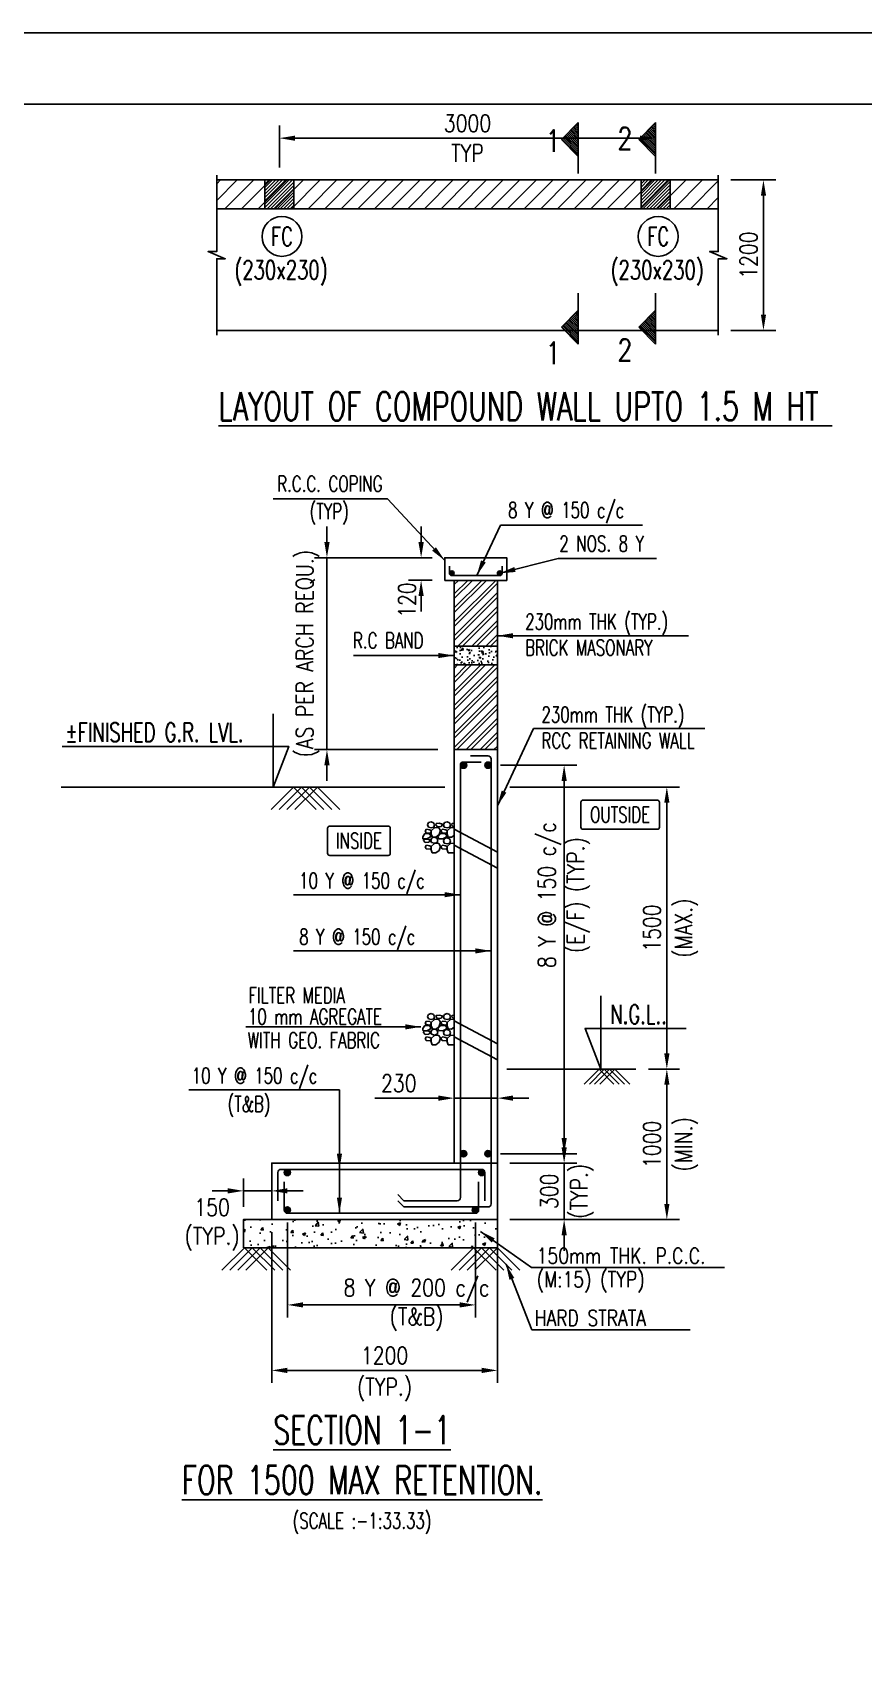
# Model space of a CAD drawing. Extents: x 345615 to 1272425, y -526289 to -156124.
# Drawn here: x 756585 to 769828, y -292469 to -266277 of the extents above; entities that cross this region are included whole.
import ezdxf
from ezdxf.enums import TextEntityAlignment as Align
from ezdxf.lldxf.tags import DXFTag

# ---------------------------------------------------------------- set-up
doc = ezdxf.new("R2010")
doc.units = 0
doc.header["$LTSCALE"] = 500
doc.header["$MEASUREMENT"] = 0
doc.header["$PDMODE"] = 35
doc.header["$PDSIZE"] = -15
doc.layers.get('DEFPOINTS').update_dxf_attribs({"color": 4})
for name, color, linetype in [('NO. BEAM', 3, 'Continuous'), ('S-BRECK LINE', 8, 'Continuous'), ('S-COLUMN', 1, 'Continuous'), ('S-COLUMN CIRCLE', 9, 'Continuous'), ('S-COLUMN HATCH', 8, 'Continuous'), ('S-COLUMN NO', 2, 'Continuous'), ('S-CONCRET LINE', 4, 'Continuous'), ('S-DIM-1', 5, 'Continuous'), ('S-HATCH', 253, 'Continuous'), ('S-LEVEL SECTION', 3, 'Continuous'), ('S-PCC', 9, 'Continuous'), ('S-REINFORCEMENT', 6, 'Continuous'), ('S-RETAINING WALL', 6, 'Continuous'), ('S-RETAINING WALL HATCH', 8, 'Continuous'), ('S-SECTION MARK', 1, 'Continuous'), ('S-TEXT', 2, 'Continuous'), ('S-TEXT-1', 4, 'Continuous'), ('S-TITIL', 6, 'Continuous'), ('s_TITILE', 9, 'Continuous'), ('TITLE', 4, 'Continuous')]:
    doc.layers.add(name, color=color, linetype=linetype)
doc.layers.add('RIDE-PROFILE', color=8, linetype='Continuous', lineweight=25)
doc.styles.add('ROMANS', font='simplex.shx', dxfattribs={"width": 0.8, "height": 275, "bigfont": 'bigfont.shx'})
tags = doc.linetypes.add('HIDDEN', pattern=[0.375, 0.25, -0.125]).pattern_tags.tags
tags[6:7] = [DXFTag(74, 4), DXFTag(75, 0), DXFTag(340, '0'), DXFTag(46, 1.0), DXFTag(50, 0.0), DXFTag(44, 0.0), DXFTag(45, 0.0)]
tags[4:5] = [DXFTag(74, 4), DXFTag(75, 0), DXFTag(340, '0'), DXFTag(46, 1.0), DXFTag(50, 0.0), DXFTag(44, 0.0), DXFTag(45, 0.0)]
doc.dimstyles.new('dim100', dxfattribs={"dimtxt": 250, "dimasz": 250, "dimexe": 200, "dimexo": 200, "dimgap": 100, "dimtad": 1, "dimdec": 0, "dimzin": 0, "dimdsep": 46, "dimtxsty": 'ROMANS', "dimcen": 0, "dimclrd": 5, "dimclre": 5, "dimclrt": 4, "dimadec": 0, "dimazin": 0, "dimtfac": 1, "dimtdec": 0, "dimtix": 1, "dimtofl": 0, "dimtmove": 2, "dimatfit": 3, "dimfxl": 0, "dimtolj": 1, "dimtzin": 0, "dimlwd": -1, "dimlwe": -1, "dimarcsym": 0})
doc.dimstyles.new('dim33.33', dxfattribs={"dimtxt": 250, "dimasz": 250, "dimexe": 200, "dimexo": 200, "dimgap": 100, "dimtad": 1, "dimdec": 0, "dimlfac": 0.333331, "dimzin": 0, "dimdsep": 46, "dimtxsty": 'ROMANS', "dimcen": 0, "dimclrd": 5, "dimclre": 5, "dimclrt": 4, "dimadec": 0, "dimazin": 0, "dimtfac": 1, "dimtdec": 0, "dimtix": 1, "dimtofl": 0, "dimtmove": 2, "dimatfit": 3, "dimfxl": 0, "dimtolj": 1, "dimtzin": 0, "dimlwd": -1, "dimlwe": -1, "dimarcsym": 0})
doc.dimstyles.new('dim50', dxfattribs={"dimtxt": 250, "dimasz": 250, "dimexe": 200, "dimexo": 200, "dimgap": 100, "dimtad": 1, "dimdec": 0, "dimlfac": 0.5, "dimzin": 0, "dimdsep": 46, "dimtxsty": 'ROMANS', "dimcen": 0, "dimclrd": 5, "dimclre": 5, "dimclrt": 4, "dimadec": 0, "dimazin": 0, "dimtfac": 1, "dimtdec": 0, "dimtix": 1, "dimtofl": 0, "dimtmove": 2, "dimatfit": 3, "dimfxl": 0, "dimtolj": 1, "dimtzin": 0, "dimlwd": -1, "dimlwe": -1, "dimarcsym": 0})

# ---------------------------------------------------------------- blocks, each defined once
blk = doc.blocks.new('*D439')
at = {"layer": 'DEFPOINTS', "color": 0}
for p in [(763845, -277964, 0), (765059, -277964), (763845, -284164, 0)]:
    blk.add_point(p, dxfattribs=at)
at = {"layer": 'S-DIM-1', "color": 5}
for p, q in [((764045, -277964), (765259, -277964)), ((764045, -284164), (765259, -284164))]:
    blk.add_line(p, q, dxfattribs=at)
at = {"layer": 'S-DIM-1', "color": 5, "lineweight": -3}
blk.add_line((765059, -283914), (765059, -278214), dxfattribs=at)
at = {"layer": 'S-DIM-1', "color": 5}
for points in [[(765018, -278214), (765101, -278214), (765059, -277964)], [(765018, -283914), (765101, -283914), (765059, -284164)]]:
    blk.add_solid(points, dxfattribs=at)
at = {"layer": 'S-DIM-1', "color": 4, "insert": (765059, -280037), "char_height": 275, "attachment_point": 5, "rotation": 90, "style": 'ROMANS'}
blk.add_mtext('\\A1;8 Y @ 150 c/c\\P(E/F) (TYP.)', dxfattribs=at)
blk = doc.blocks.new('*D440')
at = {"layer": 'DEFPOINTS', "color": 0}
for p in [(763995, -284314), (763995, -285214), (765059, -285214)]:
    blk.add_point(p, dxfattribs=at)
at = {"layer": 'S-DIM-1', "color": 5, "lineweight": -3}
for p, q in [((765059, -284064), (765059, -283814)), ((765059, -284314), (765059, -285214)), ((765059, -285464), (765059, -285714))]:
    blk.add_line(p, q, dxfattribs=at)
at = {"layer": 'S-DIM-1', "color": 5}
for p, q in [((764195, -284314), (765259, -284314)), ((764195, -285214), (765259, -285214))]:
    blk.add_line(p, q, dxfattribs=at)
for points in [[(765018, -284064), (765101, -284064), (765059, -284314)], [(765018, -285464), (765101, -285464), (765059, -285214)]]:
    blk.add_solid(points, dxfattribs=at)
at = {"layer": 'S-DIM-1', "color": 4, "char_height": 275, "rotation": 90, "style": 'ROMANS'}
for s, insert, attachment_point in [('\\A1;(TYP.)', (765159, -284764), 2), ('\\A1;300', (764959, -284764), 8)]:
    blk.add_mtext(s, dxfattribs=dict(at, insert=insert, attachment_point=attachment_point))
blk = doc.blocks.new('*D441')
at = {"layer": 'DEFPOINTS', "color": 0}
for p in [(760645, -285064, -19), (763645, -285064, -19), (763645, -286577)]:
    blk.add_point(p, dxfattribs=at)
at = {"layer": 'S-DIM-1', "color": 5}
for p, q in [((760645, -285264), (760645, -286777)), ((763645, -285264), (763645, -286777)), ((760895, -286577), (763395, -286577))]:
    blk.add_line(p, q, dxfattribs=at)
for points in [[(760895, -286535), (760895, -286618), (760645, -286577)], [(763395, -286535), (763395, -286618), (763645, -286577)]]:
    blk.add_solid(points, dxfattribs=at)
at = {"layer": 'S-DIM-1', "color": 4, "insert": (762706, -286577), "char_height": 275, "attachment_point": 5, "style": 'ROMANS'}
blk.add_mtext('\\A1;8 Y @ 200 c/c\\P(T&B)', dxfattribs=at)
blk = doc.blocks.new('*D442')
at = {"layer": 'DEFPOINTS', "color": 0}
for p in [(760395, -285214, -19), (763995, -285214, -19), (763995, -287622)]:
    blk.add_point(p, dxfattribs=at)
at = {"layer": 'S-DIM-1', "color": 5}
for p, q in [((760395, -285414), (760395, -287822)), ((763995, -285414), (763995, -287822)), ((760645, -287622), (763745, -287622))]:
    blk.add_line(p, q, dxfattribs=at)
for points in [[(760645, -287580), (760645, -287664), (760395, -287622)], [(763745, -287580), (763745, -287664), (763995, -287622)]]:
    blk.add_solid(points, dxfattribs=at)
at = {"layer": 'S-DIM-1', "color": 4, "char_height": 275, "attachment_point": 5, "style": 'ROMANS'}
for s, insert in [('\\A1;1200', (762195, -287384)), ('\\A1;(TYP.)', (762195, -287931))]:
    blk.add_mtext(s, dxfattribs=dict(at, insert=insert))
blk = doc.blocks.new('*D443')
at = {"layer": 'DEFPOINTS', "color": 0}
for p in [(766204, -282814), (763995, -285214), (766697, -285214)]:
    blk.add_point(p, dxfattribs=at)
at = {"layer": 'S-DIM-1', "color": 5}
for p, q in [((766404, -282814), (766897, -282814)), ((764195, -285214), (766897, -285214))]:
    blk.add_line(p, q, dxfattribs=at)
at = {"layer": 'S-DIM-1', "color": 5, "lineweight": -3}
blk.add_line((766697, -283064), (766697, -284964), dxfattribs=at)
at = {"layer": 'S-DIM-1', "color": 5}
for points in [[(766656, -283064), (766739, -283064), (766697, -282814)], [(766656, -284964), (766739, -284964), (766697, -285214)]]:
    blk.add_solid(points, dxfattribs=at)
at = {"layer": 'S-DIM-1', "color": 4, "char_height": 275, "attachment_point": 5, "rotation": 90, "style": 'ROMANS'}
for s, insert in [('\\A1;(MIN.)', (767007, -284014)), ('\\A1;1000', (766460, -284014))]:
    blk.add_mtext(s, dxfattribs=dict(at, insert=insert))
blk = doc.blocks.new('*D444')
at = {"layer": 'DEFPOINTS', "color": 0}
for p in [(763995, -278314), (766697, -278314), (766204, -282814)]:
    blk.add_point(p, dxfattribs=at)
at = {"layer": 'S-DIM-1', "color": 5}
for p, q in [((764195, -278314), (766897, -278314)), ((766404, -282814), (766897, -282814))]:
    blk.add_line(p, q, dxfattribs=at)
at = {"layer": 'S-DIM-1', "color": 5, "lineweight": -3}
blk.add_line((766697, -282564), (766697, -278564), dxfattribs=at)
at = {"layer": 'S-DIM-1', "color": 5}
for points in [[(766656, -278564), (766739, -278564), (766697, -278314)], [(766656, -282564), (766739, -282564), (766697, -282814)]]:
    blk.add_solid(points, dxfattribs=at)
at = {"layer": 'S-DIM-1', "color": 4, "char_height": 275, "attachment_point": 5, "rotation": 90, "style": 'ROMANS'}
for s, insert in [('\\A1;1500', (766460, -280564)), ('\\A1;(MAX.)', (767007, -280564))]:
    blk.add_mtext(s, dxfattribs=dict(at, insert=insert))
blk = doc.blocks.new('*D445')
at = {"layer": 'DEFPOINTS', "color": 0}
for p in [(759945, -284757), (759945, -285214), (760395, -285214)]:
    blk.add_point(p, dxfattribs=at)
at = {"layer": 'S-DIM-1', "color": 5}
for p, q in [((759945, -285014), (759945, -284557)), ((760395, -285014), (760395, -284557))]:
    blk.add_line(p, q, dxfattribs=at)
at = {"layer": 'S-DIM-1', "color": 5, "lineweight": -3}
for p, q in [((759695, -284757), (759445, -284757)), ((760395, -284757), (759945, -284757)), ((760645, -284757), (760895, -284757))]:
    blk.add_line(p, q, dxfattribs=at)
at = {"layer": 'S-DIM-1', "color": 5}
for points in [[(759695, -284715), (759695, -284798), (759945, -284757)], [(760645, -284715), (760645, -284798), (760395, -284757)]]:
    blk.add_solid(points, dxfattribs=at)
at = {"layer": 'S-DIM-1', "color": 4, "insert": (759445, -285294), "char_height": 275, "attachment_point": 5, "style": 'ROMANS'}
blk.add_mtext('\\A1;150\\P(TYP.)', dxfattribs=at)
blk = doc.blocks.new('*D446')
at = {"layer": 'DEFPOINTS', "color": 0}
for p in [(763155, -274654), (761276, -277714), (763245, -277714)]:
    blk.add_point(p, dxfattribs=at)
at = {"layer": 'S-DIM-1', "color": 5, "lineweight": -3}
for p, q in [((761276, -274404), (761276, -274154)), ((761276, -274654), (761276, -277714)), ((761276, -277964), (761276, -278214))]:
    blk.add_line(p, q, dxfattribs=at)
at = {"layer": 'S-DIM-1', "color": 5}
for p, q in [((762955, -274654), (761076, -274654)), ((763045, -277714), (761076, -277714))]:
    blk.add_line(p, q, dxfattribs=at)
for points in [[(761235, -274404), (761318, -274404), (761276, -274654)], [(761235, -277964), (761318, -277964), (761276, -277714)]]:
    blk.add_solid(points, dxfattribs=at)
at = {"layer": 'S-DIM-1', "color": 4, "insert": (760967, -276184), "char_height": 275, "attachment_point": 5, "rotation": 90, "style": 'ROMANS'}
blk.add_mtext('\\A1;(AS PER ARCH REQU.)', dxfattribs=at)
blk = doc.blocks.new('*D447')
at = {"layer": 'DEFPOINTS', "color": 0}
for p in [(763155, -274654), (762778, -275014), (763155, -275014)]:
    blk.add_point(p, dxfattribs=at)
at = {"layer": 'S-DIM-1', "color": 5}
for p, q in [((762778, -274404), (762778, -274154)), ((762955, -274654), (762578, -274654)), ((762955, -275014), (762578, -275014)), ((762778, -275264), (762778, -275514))]:
    blk.add_line(p, q, dxfattribs=at)
for points in [[(762736, -274404), (762820, -274404), (762778, -274654)], [(762736, -275264), (762820, -275264), (762778, -275014)]]:
    blk.add_solid(points, dxfattribs=at)
at = {"layer": 'S-DIM-1', "color": 4, "insert": (762553, -275329), "char_height": 275, "attachment_point": 5, "rotation": 90, "style": 'ROMANS'}
blk.add_mtext('\\A1;120', dxfattribs=at)
blk = doc.blocks.new('*D448')
at = {"layer": 'DEFPOINTS', "color": 0}
for p in [(763305, -282872, -19), (763995, -282872, -19), (763305, -283277)]:
    blk.add_point(p, dxfattribs=at)
at = {"layer": 'S-DIM-1', "color": 5}
for p, q in [((763305, -283072), (763305, -283477)), ((763995, -283072), (763995, -283477))]:
    blk.add_line(p, q, dxfattribs=at)
at = {"layer": 'S-DIM-1', "color": 5, "lineweight": -3}
for p, q in [((763055, -283277), (762039, -283277)), ((763995, -283277), (763305, -283277)), ((764245, -283277), (764495, -283277))]:
    blk.add_line(p, q, dxfattribs=at)
at = {"layer": 'S-DIM-1', "color": 5}
for points in [[(763055, -283235), (763055, -283319), (763305, -283277)], [(764245, -283235), (764245, -283319), (763995, -283277)]]:
    blk.add_solid(points, dxfattribs=at)
at = {"layer": 'S-DIM-1', "color": 4, "insert": (762422, -283040), "char_height": 275, "attachment_point": 5, "style": 'ROMANS'}
blk.add_mtext('\\A1;230', dxfattribs=at)
blk = doc.blocks.new('A$C1DFA76C7')
at = {"color": 253, "linetype": 'Continuous'}
for p, q in [((-207, 258), (-179, 309)), ((-179, 309), (-113, 309)), ((-149, 378), (-174, 352)), ((-174, 352), (-154, 322)), ((-154, 322), (-90, 314)), ((-98, 370), (-149, 378)), ((-136, 449), (-121, 413)), ((-134, 449), (-118, 485)), ((-121, 413), (-78, 401)), ((-118, 485), (-78, 497)), ((-113, 309), (-80, 286)), ((-78, 352), (-98, 370)), ((-90, 314), (-78, 337)), ((-80, 286), (-90, 251)), ((-78, 497), (-37, 482)), ((-78, 401), (-35, 413)), ((-75, 355), (-78, 302)), ((-78, 337), (-78, 352)), ((-78, 302), (-57, 253)), ((-17, 408), (-75, 355)), ((-37, 482), (-22, 449)), ((-35, 413), (-22, 449)), ((44, 403), (-17, 408)), ((-4, 449), (4, 469)), ((24, 418), (-4, 449)), ((-4, 251), (52, 294)), ((52, 474), (4, 469)), ((82, 424), (24, 418)), ((29, 258), (75, 309)), ((72, 358), (44, 403)), ((103, 462), (52, 474)), ((52, 294), (72, 358)), ((75, 309), (141, 309)), ((105, 378), (80, 352)), ((80, 352), (100, 322)), ((105, 449), (82, 424)), ((100, 322), (164, 314)), ((105, 449), (103, 462)), ((156, 370), (105, 378)), ((118, 449), (133, 413)), ((120, 449), (136, 485)), ((133, 413), (176, 401)), ((136, 485), (176, 497)), ((141, 309), (174, 286)), ((176, 352), (156, 370)), ((164, 314), (176, 337)), ((174, 286), (164, 251)), ((176, 497), (217, 482)), ((176, 401), (219, 413)), ((179, 355), (176, 302)), ((176, 337), (176, 352)), ((176, 302), (197, 253)), ((237, 408), (179, 355)), ((217, 482), (232, 449)), ((219, 413), (232, 449)), ((289, 404), (237, 408)), ((250, 449), (258, 469)), ((278, 418), (250, 449)), ((250, 251), (289, 281)), ((289, 473), (258, 469)), ((289, 420), (278, 418)), ((-207, 228), (-207, 258)), ((-144, 223), (-207, 228)), ((-201, 197), (-193, 217)), ((-173, 166), (-201, 197)), ((-145, 222), (-193, 217)), ((-149, 124), (-174, 98)), ((-174, 98), (-154, 68)), ((-114, 171), (-173, 166)), ((-154, 68), (-90, 60)), ((-98, 116), (-149, 124)), ((-94, 209), (-145, 222)), ((-90, 251), (-144, 223)), ((-92, 197), (-114, 171)), ((-78, 98), (-98, 116)), ((-92, 197), (-94, 209)), ((-90, 60), (-78, 83)), ((-84, 203), (-69, 168)), ((-82, 203), (-66, 239)), ((-75, 101), (-78, 48)), ((-78, 83), (-78, 98)), ((-78, 48), (-58, 0)), ((-17, 154), (-75, 101)), ((-69, 168), (-26, 155)), ((-66, 239), (-26, 251)), ((-57, 253), (-4, 251)), ((-26, 251), (15, 236)), ((-26, 155), (17, 168)), ((44, 149), (-17, 154)), ((0, 0), (52, 40)), ((15, 236), (30, 203)), ((17, 168), (30, 203)), ((47, 228), (29, 258)), ((72, 104), (44, 149)), ((110, 223), (47, 228)), ((52, 40), (72, 104)), ((105, 124), (80, 98)), ((80, 98), (100, 68)), ((100, 68), (164, 60)), ((156, 116), (105, 124)), ((164, 251), (110, 223)), ((118, 195), (133, 159)), ((120, 195), (136, 231)), ((133, 159), (176, 147)), ((136, 231), (176, 243)), ((176, 98), (156, 116)), ((164, 60), (176, 83)), ((176, 243), (217, 228)), ((176, 147), (219, 159)), ((179, 101), (176, 48)), ((176, 83), (176, 98)), ((176, 48), (196, 0)), ((237, 154), (179, 101)), ((197, 253), (250, 251)), ((217, 228), (232, 195)), ((219, 159), (232, 195)), ((289, 150), (237, 154))]:
    blk.add_line(p, q, dxfattribs=at)
at = {"color": 253}
for p, q in [((196, 0), (289, 0, -10)), ((-58, 0), (0, 0))]:
    blk.add_line(p, q, dxfattribs=at)
blk = doc.blocks.new('A$C3C2A062F')
at = {"layer": 'S-COLUMN HATCH'}
h = blk.add_hatch(dxfattribs=at)
h.set_pattern_fill('ANSI31', color=256, scale=150, style=0)
h.set_pattern_definition([(45, (-56668.66, -124038.072), (-13.2582521, 13.2582521), [])])
h.paths.add_polyline_path([(115, -115), (-115, -115), (-115, 115), (115, 115)])
at = {"layer": 'S-COLUMN'}
for p, q in [((-115, -115), (-115, 115)), ((-115, 115), (115, 115)), ((115, 115), (115, -115)), ((115, -115), (-115, -115))]:
    blk.add_line(p, q, dxfattribs=at)
blk = doc.blocks.new('*U392')
at = {"layer": 'S-SECTION MARK', "ltscale": 5}
h = blk.add_hatch(dxfattribs=at)
h.set_pattern_fill('ANSI31', color=256, scale=172.406964, angle=-90, style=0)
h.set_pattern_definition([(45, (-328597.685, -32610.178), (15.2387667, -15.2387667), [])])
h.paths.add_polyline_path([(267, 2343), (0, 2615), (0, 2072)])
h = blk.add_hatch(dxfattribs=at)
h.set_pattern_fill('ANSI31', color=256, scale=172.406964, angle=-90, style=0)
h.set_pattern_definition([(45, (-1838.978, -75247.483), (15.2387667, -15.2387667), [])])
h.paths.add_polyline_path([(267, -650), (0, -922), (0, -378)])
at = {"layer": 'S-SECTION MARK'}
for p, q in [((0, 1802), (0, 2615)), ((0, 2615), (267, 2343)), ((0, 2072), (267, 2343)), ((0, -109), (0, -922)), ((0, -378), (267, -650)), ((0, -922), (267, -650))]:
    blk.add_line(p, q, dxfattribs=at)
blk = doc.blocks.new('*D593')
at = {"layer": 'DEFPOINTS', "color": 0, "ltscale": 0.3}
for p in [(766518, -267958), (760518, -268625), (766518, -268625)]:
    blk.add_point(p, dxfattribs=at)
at = {"layer": 'S-DIM-1', "color": 5, "ltscale": 0.3}
for p, q in [((760518, -268425), (760518, -267758)), ((766518, -268425), (766518, -267758)), ((760768, -267958), (766268, -267958))]:
    blk.add_line(p, q, dxfattribs=at)
for points in [[(760768, -267917), (760768, -268000), (760518, -267958)], [(766268, -267917), (766268, -268000), (766518, -267958)]]:
    blk.add_solid(points, dxfattribs=at)
at = {"layer": 'S-DIM-1', "color": 4, "lineweight": 0, "ltscale": 0.3, "char_height": 275, "attachment_point": 5, "style": 'ROMANS'}
for s, insert in [('\\A1;3000', (763518, -267721)), ('\\A1;TYP', (763518, -268196))]:
    blk.add_mtext(s, dxfattribs=dict(at, insert=insert))
blk = doc.blocks.new('*U394')
at = {"layer": 'S-BRECK LINE'}
blk.add_lwpolyline([(-2550, 0), (-113, 0), (-113, -275), (113, 275), (113, 0), (2550, 0)], dxfattribs=at)
blk = doc.blocks.new('*D594')
at = {"layer": 'DEFPOINTS', "color": 0, "ltscale": 0.3}
for p in [(767518, -268625), (768238, -268625), (767518, -271025)]:
    blk.add_point(p, dxfattribs=at)
at = {"layer": 'S-DIM-1', "color": 5, "ltscale": 0.3}
for p, q in [((767718, -268625), (768438, -268625)), ((768238, -270775), (768238, -268875)), ((767718, -271025), (768438, -271025))]:
    blk.add_line(p, q, dxfattribs=at)
for points in [[(768197, -268875), (768280, -268875), (768238, -268625)], [(768197, -270775), (768280, -270775), (768238, -271025)]]:
    blk.add_solid(points, dxfattribs=at)
at = {"layer": 'S-DIM-1', "color": 4, "lineweight": 0, "ltscale": 0.3, "insert": (768001, -269825), "char_height": 275, "attachment_point": 5, "rotation": 90, "style": 'ROMANS'}
blk.add_mtext('\\A1;1200', dxfattribs=at)
blk = doc.blocks.new('zw$155A')
at = {"layer": 's_TITILE', "color": 7}
blk.add_lwpolyline([(0, 0), (88000, 0), (88000, 58000), (0, 58000)], close=True, dxfattribs=at)
at = {"layer": 's_TITILE', "color": 1}
blk.add_lwpolyline([(1300, 800), (78500, 800), (78500, 57200), (1300, 57200)], close=True, dxfattribs=at)

msp = doc.modelspace()

# ---------------------------------------------------------------- hatches: boundary and pattern name
at = {"layer": 'S-HATCH'}
h = msp.add_hatch(dxfattribs=at)
h.set_pattern_fill('ANSI32', color=256, scale=420, style=0)
h.set_pattern_definition([(45, (-7927892.6, 123089.56), (-111.369318, 111.369318), []), (45, (-7927818.35, 123089.56), (-111.369318, 111.369318), [])])
h.paths.add_polyline_path([(763304.688, -276064.053), (763994.688, -276064.053), (763994.688, -275014.053), (763304.688, -275014.053)])
h.paths.add_polyline_path([(763994.688, -276364.053), (763304.688, -276364.053), (763304.688, -277714.053), (763994.688, -277714.053)])
at = {"layer": 'S-PCC', "linetype": 'ByBlock'}
h = msp.add_hatch(dxfattribs=at)
h.set_pattern_fill('AR-CONC,_O', color=256, scale=30)
h.set_pattern_definition([(50, (-17560096.77, 1133775.88), (215.1780548, -18.8256405), [22.5, -247.5]), (355, (-17560096.77, 1133775.88), (-41.6254, 225.65764), [18, -198]), (100.4514445, (-17560078.84, 1133774.3), (173.552654, 206.8319973), [19.1220576, -210.3426336]), (46.1842, (-17560096.77, 1133835.88), (320.1723992, -49.6557842), [33.75, -371.25]), (96.6356355, (-17560070.1, 1133831.74), (280.3985837, 292.23558), [28.6831026, -315.514128]), (351.184164, (-17560096.77, 1133835.88), (280.3985835, 292.23558), [27, -297.0000003]), (21, (-17560066.77, 1133820.88), (179.0721156, -120.7856672), [22.5, -247.5]), (326, (-17560066.77, 1133820.88), (72.9945996, 217.5450135), [18, -198]), (71.4514447, (-17560051.85, 1133810.81), (252.066713, 96.7593458), [19.122057, -210.3426336]), (37.5, (-17560096.77, 1133775.88), (3.6479566, 99.86815615), [0, -195.6, 0, -201, 0, -198.75]), (7.5, (-17560096.77, 1133775.88), (78.92086123, 118.32351356), [0, -114.6, 0, -191.1, 0, -75.75]), (327.5, (-17560163.67, 1133775.88), (160.14673085, -6.76646152), [0, -75, 0, -234, 0, -310.5]), (317.5, (-17560193.67, 1133775.88), (174.9558508, 30.0314947), [0, -97.5, 0, -155.4, 0, -220.5])])
h.paths.add_polyline_path([(763994.688, -276064.053), (763304.688, -276064.053), (763304.688, -276364.053), (763994.688, -276364.053)])
h = msp.add_hatch(dxfattribs=at)
h.set_pattern_fill('AR-CONC,_O', color=256, scale=66.666667)
h.set_pattern_definition([(50, (-16338212.74, 126113.17), (478.173455, -41.834757), [50, -550]), (355, (-16338212.74, 126113.17), (-92.500889, 501.461422), [40, -440]), (100.4514445, (-16338172.9, 126109.7), (385.672564, 459.626661), [42.493461, -467.428075]), (46.1842, (-16338212.74, 126246.5), (711.49422, -110.346187), [75, -825]), (96.6356355, (-16338153.45, 126237.3), (623.107964, 649.4124), [63.740228, -701.142507]), (351.184164, (-16338212.74, 126246.5), (623.107963, 649.4124), [60, -660]), (21, (-16338146.07, 126213.17), (397.938035, -268.412594), [50, -550]), (326, (-16338146.07, 126213.17), (162.210221, 483.433363), [40, -440]), (71.4514447, (-16338112.9, 126190.8), (560.148251, 215.020769), [42.49346, -467.428075]), (37.5, (-16338212.74, 126113.17), (8.1065702, 221.9292359), [0, -434.6666667, 0, -446.6666667, 0, -441.6666667]), (7.5, (-16338212.74, 126113.17), (175.3796916, 262.9411413), [0, -254.6666667, 0, -424.6666667, 0, -168.3333333]), (327.5, (-16338361.4, 126113.17), (355.8816241, -15.0365812), [0, -166.6666667, 0, -520, 0, -690]), (317.5, (-16338428.07, 126113.17), (388.7907796, 66.736655), [0, -216.6666667, 0, -345.3333333, 0, -490])])
h.paths.add_polyline_path([(759944.688, -285664.053), (759944.688, -285214.053), (763994.688, -285214.053), (763994.688, -285664.053)])
at = {"layer": 'S-RETAINING WALL HATCH'}
h = msp.add_hatch(dxfattribs=at)
h.set_pattern_fill('ANSI31', color=256, scale=1500, style=0)
h.set_pattern_definition([(45, (651330.83, -519001.49), (-132.58252, 132.58252), [])])
h.paths.add_polyline_path([(767517.595, -268625.234), (767517.595, -269085.234), (759517.595, -269085.234), (759517.595, -268625.234)])

# ---------------------------------------------------------------- linework, layer by layer
at = {"color": 4, "ltscale": 0.25}
msp.add_line((767517.595, -271025.234, 11.068), (759517.595, -271025.234, 11.068), dxfattribs=at)
at = {"layer": 'NO. BEAM', "color": 7, "elevation": 1.228}
for points in [[(766544.136, -278520.54), (765360.802, -278520.54, 0.414213562), (765327.469, -278553.874), (765327.469, -278953.874, 0.414213562), (765360.802, -278987.207), (766544.136, -278987.207, 0.414213562), (766577.469, -278953.874), (766577.469, -278553.874, 0.414213562)], [(762252.935, -278936.695), (761319.602, -278936.695, 0.414213562), (761286.268, -278970.028), (761286.268, -279370.028, 0.414213562), (761319.602, -279403.361), (762252.935, -279403.361, 0.414213562), (762286.268, -279370.028), (762286.268, -278970.028, 0.414213562)]]:
    msp.add_lwpolyline(points, format="xyb", close=True, dxfattribs=at)
at = {"layer": 'RIDE-PROFILE', "color": 2, "linetype": 'HIDDEN', "ltscale": 1000}
for p, q in [((763304.688, -278982.837, 10.268), (763994.688, -279350.18, 10.268)), ((763304.688, -279237.736, 10.268), (763994.688, -279605.08, 10.268)), ((763304.688, -282043.406, 10.268), (763994.688, -282410.75, 10.268)), ((763304.688, -282298.306, 10.268), (763994.688, -282665.649, 10.268))]:
    msp.add_line(p, q, dxfattribs=at)
at = {"layer": 'S-COLUMN', "color": 4}
msp.add_line((763304.688, -277675.049, 11.068), (763304.688, -275014.053, 11.068), dxfattribs=at)
at = {"layer": 'S-COLUMN', "color": 4, "elevation": 11.068}
for points in [[(763304.688, -277714.053), (763304.688, -275014.053)], [(763994.688, -275014.053), (763994.688, -277714.053)]]:
    msp.add_lwpolyline(points, dxfattribs=at)
at = {"layer": 'S-COLUMN CIRCLE'}
for centre in [(760558.888, -269526.095, 11.068), (766558.888, -269526.095, 11.068)]:
    msp.add_circle(centre, 317.825, dxfattribs=at)
at = {"layer": 'S-CONCRET LINE', "linetype": 'HIDDEN', "ltscale": 0.25}
msp.add_line((763994.688, -284314.053, 11.068), (763304.688, -284314.053, 11.068), dxfattribs=at)
at = {"layer": 'S-CONCRET LINE', "elevation": 11.068}
msp.add_lwpolyline([(763154.688, -275014.053), (763154.688, -274654.053), (764144.688, -274654.053), (764144.688, -275014.053)], close=True, dxfattribs=at)
for points in [[(763304.688, -284314.053), (760394.688, -284314.053), (760394.688, -285214.053), (763994.688, -285214.053)], [(763994.688, -285214.053), (763994.688, -284314.053)]]:
    msp.add_lwpolyline(points, dxfattribs=at)
at = {"layer": 'S-LEVEL SECTION'}
for p, q in [((757035.516, -278314.053, 11.068), (763154.688, -278314.053, 11.068)), ((764144.688, -282814.053, 11.068), (766204.39, -282814.053, 11.068))]:
    msp.add_line(p, q, dxfattribs=at)
at = {"layer": 'S-LEVEL SECTION', "elevation": 11.068}
for points in [[(760416.036, -277143.653), (760416.036, -278314.053), (760666.036, -277664.053), (757055.406, -277664.053)], [(765643.022, -281643.653), (765643.022, -282814.053), (765393.022, -282164.053), (767007.126, -282164.053)]]:
    msp.add_lwpolyline(points, dxfattribs=at)
at = {"layer": 'S-PCC', "elevation": 11.068}
for points in [[(763994.688, -276064.053), (763304.688, -276064.053), (763304.688, -276364.053), (763994.688, -276364.053)], [(759944.688, -285664.053), (759944.688, -285214.053), (763994.688, -285214.053), (763994.688, -285664.053)]]:
    msp.add_lwpolyline(points, close=True, dxfattribs=at)
for points in [[(760385.763, -278672.026), (760743.736, -278314.053), (761101.709, -278672.026)], [(760512.326, -278672.026), (760870.298, -278314.053), (761228.271, -278672.026)], [(760638.888, -278672.026), (760996.861, -278314.053), (761354.834, -278672.026)], [(760765.451, -278672.026), (761123.423, -278314.053), (761481.396, -278672.026)], [(765854.371, -283052.701), (765615.722, -282814.053), (765377.074, -283052.701)], [(765938.746, -283052.701), (765700.097, -282814.053), (765461.449, -283052.701)], [(766023.121, -283052.701), (765784.472, -282814.053), (765545.824, -283052.701)], [(766107.496, -283052.701), (765868.847, -282814.053), (765630.199, -283052.701)], [(759601.271, -286022.026), (759959.244, -285664.053), (760317.217, -286022.026)], [(759727.834, -286022.026), (760085.806, -285664.053), (760443.779, -286022.026)], [(759854.396, -286022.026), (760212.369, -285664.053), (760570.342, -286022.026)], [(759980.959, -286022.026), (760338.931, -285664.053), (760696.904, -286022.026)], [(763257.028, -286022.026), (763615.001, -285664.053), (763972.973, -286022.026)], [(763383.59, -286022.026), (763741.563, -285664.053), (764099.536, -286022.026)], [(763510.153, -286022.026), (763868.126, -285664.053), (764226.098, -286022.026)], [(763636.715, -286022.026), (763994.688, -285664.053), (764352.661, -286022.026)]]:
    msp.add_lwpolyline(points, dxfattribs=at)
at = {"layer": 'S-REINFORCEMENT', "elevation": 11.068}
msp.add_lwpolyline([(764069.688, -274789.053), (764069.688, -274901.553, -0.414213562), (764032.188, -274939.053), (763267.188, -274939.053, -0.414213562), (763229.688, -274901.553), (763229.688, -274789.053)], format="xyb", dxfattribs=at)
at = {"layer": 'S-REINFORCEMENT', "const_width": 37.5, "elevation": 11.068}
for points in [[(763248.438, -274901.553, 1), (763285.938, -274901.553, 1)], [(764050.938, -274901.553, -1), (764013.438, -274901.553, -1)]]:
    msp.add_lwpolyline(points, format="xyb", close=True, dxfattribs=at)
at = {"layer": 'S-REINFORCEMENT', "ltscale": 10, "elevation": 11.068}
for points in [[(762404.688, -284914.053), (762504.688, -285014.053), (763844.688, -285014.053, 0.414213562), (763894.688, -284964.053), (763894.688, -277864.053, 0.414213562), (763844.688, -277814.053), (763564.688, -277814.053)], [(762404.688, -284814.053), (762504.688, -284914.053), (763354.688, -284914.053, 0.414213562), (763404.688, -284864.053), (763404.688, -277964.053, -0.414213562), (763454.688, -277914.053), (763734.688, -277914.053)], [(763794.688, -284914.053), (763794.688, -284464.053, 0.414213562), (763744.688, -284414.053), (760544.688, -284414.053, 0.414213562), (760494.688, -284464.053), (760494.688, -284914.053)], [(760594.688, -284614.053), (760594.688, -285064.053, 0.414213562), (760644.688, -285114.053), (763644.688, -285114.053, 0.414213562), (763694.688, -285064.053), (763694.688, -284614.053)]]:
    msp.add_lwpolyline(points, format="xyb", dxfattribs=at)
at = {"layer": 'S-REINFORCEMENT', "ltscale": 10, "const_width": 50, "elevation": 11.068}
for points in [[(763429.688, -277964.053, 1), (763479.688, -277964.053, 1)], [(763819.688, -277964.053, 1), (763869.688, -277964.053, 1)], [(763429.688, -284164.052, 1), (763479.688, -284164.052, 1)], [(763819.688, -284164.052, 1), (763869.688, -284164.052, 1)], [(760669.688, -284464.053, 1), (760619.688, -284464.053, 1)], [(763719.688, -284464.053, -1), (763769.688, -284464.053, -1)], [(760669.688, -285064.053, -1), (760619.688, -285064.053, -1)], [(763669.688, -285064.053, -1), (763619.688, -285064.053, -1)]]:
    msp.add_lwpolyline(points, format="xyb", close=True, dxfattribs=at)
at = {"layer": 'S-REINFORCEMENT'}
for centre in [(763267.188, -274901.553, 11.068), (764032.188, -274901.553, 11.068)]:
    msp.add_circle(centre, 37.5, dxfattribs=at)
at = {"layer": 'S-REINFORCEMENT', "ltscale": 10}
for centre in [(763454.688, -277964.053, 11.068), (763844.688, -277964.053, 11.068), (763454.688, -284164.052, 11.068), (763844.688, -284164.052, 11.068), (760644.688, -284464.053, 11.068), (763744.688, -284464.053, 11.068), (760644.688, -285064.053, 11.068), (763644.688, -285064.053, 11.068)]:
    msp.add_circle(centre, 50, dxfattribs=at)
at = {"layer": 'S-RETAINING WALL', "color": 210}
msp.add_line((763994.688, -277714.053, 11.068), (763304.688, -277714.053, 11.068), dxfattribs=at)
at = {"layer": 'S-RETAINING WALL', "elevation": 11.068}
msp.add_lwpolyline([(767517.595, -268625.234), (767517.595, -269085.234), (759517.595, -269085.234), (759517.595, -268625.234)], close=True, dxfattribs=at)
at = {"layer": 'S-RETAINING WALL', "color": 210, "elevation": 11.068}
for points in [[(763304.688, -284314.053), (763304.688, -277714.053)], [(763994.688, -284314.053), (763994.688, -277714.053)]]:
    msp.add_lwpolyline(points, dxfattribs=at)

# ---------------------------------------------------------------- block references
at = {"xscale": 1.420454545454545, "yscale": 1.420454545454545, "zscale": 1.420454545454545}
msp.add_blockref('zw$155A', (742491.026, -348663.35), dxfattribs=at)
at = {"color": 0}
for p in [(763014.895, -279364.675, 28.032), (763014.895, -282425.245, 28.032)]:
    msp.add_blockref('A$C1DFA76C7', p, dxfattribs=at)
at = {"layer": 'S-REINFORCEMENT', "color": 30, "lineweight": 0, "ltscale": 0.3, "xscale": 2, "yscale": 2, "zscale": 2}
for p in [(760517.595, -268855.234, 11.068), (766517.595, -268855.234, 11.068)]:
    msp.add_blockref('A$C3C2A062F', p, dxfattribs=at)
at = {"layer": 'S-RETAINING WALL HATCH', "xscale": -1}
for p in [(765283.817, -270322.93, 11.068), (766517.595, -270322.93, 11.068)]:
    msp.add_blockref('*U392', p, dxfattribs=at)
at = {"layer": 'S-RETAINING WALL HATCH', "xscale": 0.5, "yscale": 0.5, "zscale": 0.5, "rotation": 90}
for p in [(759517.595, -269825.234, 11.068), (767517.595, -269825.234, 11.068)]:
    msp.add_blockref('*U394', p, dxfattribs=at)

# ---------------------------------------------------------------- texts
at = {"layer": 'S-COLUMN NO', "style": 'ROMANS', "width": 0.7}
for p in [(760558.888, -269526.095, 11.068), (766558.888, -269526.095, 11.068)]:
    msp.add_text('FC', height=300, dxfattribs=at).set_placement(p, align=Align.MIDDLE)
for p in [(759800.644, -270059.653, 9.815), (765800.644, -270059.653, 9.815)]:
    msp.add_text('(230x230)', height=300, dxfattribs=at).set_placement(p, align=Align.MIDDLE_LEFT)
at = {"layer": 'S-LEVEL SECTION', "style": 'ROMANS', "width": 0.7}
for s, p in [('%%PFINISHED G.R. LVL.', (757102.169, -277439.053, 11.068)), ('N.G.L..', (765795.827, -281939.053, 11.068))]:
    msp.add_text(s, height=300, dxfattribs=at).set_placement(p, align=Align.MIDDLE_LEFT)
at = {"layer": 'S-SECTION MARK', "style": 'ROMANS', "width": 0.8}
for s, p in [('1', (764883.735, -268000.41, 11.068)), ('2', (766027.683, -267962.713, 11.068)), ('1', (764883.735, -271387.913, 11.068)), ('2', (766027.683, -271338.218, 11.068))]:
    msp.add_text(s, height=349.999, dxfattribs=at).set_placement(p, align=Align.MIDDLE)
at = {"layer": 'S-TEXT', "style": 'ROMANS', "width": 0.7}
msp.add_text('(SCALE :-1:33.33)', height=250, dxfattribs=at).set_placement((761836.145, -290021.899, 11.068), align=Align.MIDDLE_CENTER)
at = {"layer": 'S-TEXT-1', "style": 'ROMANS'}
for s, width, p in [('R.C.C. COPING', 0.7, (760483.109, -273472.92, 11.068)), ('(TYP)', 0.7, (761000.776, -273913.116, 11.068)), ('8 Y @ 150 c/c', 0.7, (764165.188, -273893.298, 11.068)), ('2 NOS. 8 Y', 0.7, (764983.299, -274427.82, 11.068)), ('230mm THK (TYP.)', 0.7, (764438.022, -275673.551, 11.068)), ('R.C BAND', 0.7, (761692.461, -275974.053, 11.068)), ('BRICK MASONARY', 0.7, (764438.022, -276087.837, 11.068)), ('230mm THK (TYP.)', 0.7, (764697.99, -277155.819, 11.068)), ('RCC RETAINING WALL', 0.7, (764697.99, -277570.104, 11.068)), ('10 Y @ 150 c/c', 0.7, (760832.729, -279805.973, 11.068)), ('8 Y @ 150 c/c', 0.7, (760832.729, -280702.43, 11.068)), ('FILTER MEDIA', 0.7, (760025.652, -281638.291, 11.068)), ('10 mm AGREGATE', 0.7, (760016.985, -281976.858, 11.068)), ('WITH GEO. FABRIC', 0.7, (760014.093, -282352.666, 11.068)), ('10 Y @ 150 c/c', 0.7, (759119.643, -282919.432, 11.068)), ('(T&B)', 0.7, (759692.6, -283369.432, 11.068)), ('150mm THK. P.C.C.', 0.8, (764622.298, -285792.767, 200.655)), ('(M:15) (TYP)', 0.8, (764622.298, -286169.339, 200.655)), ('HARD STRATA ', 0.8, (764590.229, -286785.525, 200.655))]:
    msp.add_text(s, height=250, dxfattribs=dict(at, width=width)).set_placement(p, align=Align.MIDDLE_LEFT)
at = {"layer": 'S-TITIL', "color": 6, "style": 'ROMANS', "width": 0.7}
msp.add_text('%%ULAYOUT OF COMPOUND WALL UPTO 1.5 M HT ', height=450, dxfattribs=at).set_placement((764439.2, -272236.171, 11.068), align=Align.MIDDLE)
at = {"layer": 'S-TITIL', "style": 'ROMANS', "width": 0.7}
for s, p in [('%%USECTION 1-1', (761836.145, -288571.899, 11.068)), ('%%UFOR 1500 MAX RETENTION.', (761836.145, -289371.899, 11.068))]:
    msp.add_text(s, height=450, dxfattribs=at).set_placement(p, align=Align.MIDDLE_CENTER)
at = {"layer": 'TITLE', "color": 2, "style": 'ROMANS', "width": 0.7}
for s, p in [('OUTSIDE', (765952.469, -278753.874, 1.228)), ('INSIDE', (761786.268, -279170.028, 1.228))]:
    msp.add_text(s, height=250, dxfattribs=at).set_placement(p, align=Align.MIDDLE_CENTER)

# ---------------------------------------------------------------- dimensions: what is measured, and where the dimension line sits
at = {"layer": 'S-DIM-1', "color": 30, "lineweight": 0, "ltscale": 0.3}
dim = msp.add_linear_dim(base=(766517.595, -267958.331, 11.068), p1=(760517.595, -268625.234, 11.068), p2=(766517.595, -268625.234, 11.068), text='<>\\XTYP', dimstyle='dim50', override={"dimtxt": 250, "dimasz": 250}, dxfattribs=at)
dim.commit()
dim.dimension.update_dxf_attribs({"geometry": '*D593', "text_midpoint": (763517.595, -267958.331, 11.068)})
dim = msp.add_linear_dim(base=(768238.186, -268625.234, 11.068), p1=(767517.595, -271025.234, 11.068), p2=(767517.595, -268625.234, 11.068), angle=90, dimstyle='dim50', override={"dimtxt": 250, "dimasz": 250}, dxfattribs=at)
dim.commit()
dim.dimension.update_dxf_attribs({"geometry": '*D594', "text_midpoint": (768000.686, -269825.234, 11.068)})
at = {"layer": 'S-DIM-1'}
for base, p1, p2, angle, text, override, picture, middle in [((761276.188, -277714.053, 11.068), (763154.688, -274654.053, 11.068), (763244.688, -277714.053, 11.068), 90, '(AS PER ARCH REQU.)', {"dimtofl": 1, "dimtmove": 0, "dimlwd": 65533}, '*D446', (760966.664, -276184.053, 11.068)), ((766697.196, -278314.053, 11.068), (766204.39, -282814.053, 11.068), (763994.688, -278314.053, 11.068), 270, '<>\\X(MAX.)', {"dimtxt": 250, "dimasz": 250, "dimtofl": 1, "dimtmove": 0, "dimlwd": 65533}, '*D444', (766697.196, -280564.053, 11.068)), ((766697.196, -285214.053, 11.068), (766204.39, -282814.053, 11.068), (763994.688, -285214.053, 11.068), 90, '1000\\X(MIN.)', {"dimtxt": 250, "dimasz": 250, "dimtofl": 1, "dimtmove": 0, "dimlwd": 65533}, '*D443', (766697.196, -284014.053, 11.068)), ((765059.32, -285214.053, 11.068), (763994.688, -284314.053, 11.068), (763994.688, -285214.053, 11.068), 90, '<>\\X(TYP.)', {"dimtxt": 250, "dimasz": 250, "dimtofl": 1, "dimtmove": 0, "dimlwd": 65533}, '*D440', (765059.32, -284764.053, 11.068))]:
    dim = msp.add_linear_dim(base=base, p1=p1, p2=p2, angle=angle, text=text, dimstyle='dim33.33', override=override, dxfattribs=at)
    dim.commit()
    dim.dimension.update_dxf_attribs({"geometry": picture, "text_midpoint": middle})
dim = msp.add_linear_dim(base=(762777.938, -275014.053, 11.068), p1=(763154.688, -274654.053, 11.068), p2=(763154.688, -275014.053, 11.068), angle=90, dimstyle='dim33.33', dxfattribs=at)
dim.commit()
dim.dimension.update_dxf_attribs({"geometry": '*D447', "text_midpoint": (762552.938, -275328.629, 11.068), "dimtype": 160})
for base, p1, p2, angle, text, override, picture, middle in [((765059.32, -277964.053, 11.068), (763844.688, -284164.052, 11.068), (763844.688, -277964.053, 11.068), 90, '8 Y @ 150 c/c\\X(E/F) (TYP.)', {"dimtxt": 250, "dimasz": 250, "dimtofl": 1, "dimtmove": 0, "dimlwd": 65533}, '*D439', (765059.32, -280037.286, 11.068)), ((759944.688, -284756.596, 11.068), (760394.688, -285214.053, 11.068), (759944.688, -285214.053, 11.068), 180, '<>\\X(TYP.)', {"dimtxt": 250, "dimasz": 250, "dimtofl": 1, "dimtmove": 1, "dimlwd": 65533}, '*D445', (759444.688, -285293.57, 11.068))]:
    dim = msp.add_linear_dim(base=base, p1=p1, p2=p2, angle=angle, text=text, dimstyle='dim33.33', override=override, dxfattribs=at)
    dim.commit()
    dim.dimension.update_dxf_attribs({"geometry": picture, "text_midpoint": middle, "dimtype": 160})
dim = msp.add_linear_dim(base=(763304.688, -283277.056, 11.068), p1=(763994.688, -282872.375, -8.349), p2=(763304.688, -282872.375, -8.349), dimstyle='dim33.33', override={"dimtofl": 1, "dimtmove": 0, "dimlwd": 65533}, dxfattribs=at)
dim.commit()
dim.dimension.update_dxf_attribs({"geometry": '*D448', "text_midpoint": (762421.831, -283277.056, 11.068), "dimtype": 160})
dim = msp.add_linear_dim(base=(763994.688, -287621.915, 30.485), p1=(760394.688, -285214.053, 11.068), p2=(763994.688, -285214.053, 11.068), text='<>\\X(TYP.)', dimstyle='dim33.33', override={"dimtxt": 250, "dimasz": 250, "dimtmove": 0}, dxfattribs=at)
dim.commit()
dim.dimension.update_dxf_attribs({"geometry": '*D442', "text_midpoint": (762194.688, -287621.915, 30.485)})
dim = msp.add_linear_dim(base=(763644.688, -286576.571, 30.485), p1=(760644.688, -285064.053, 11.068), p2=(763644.688, -285064.053, 11.068), text='8 Y @ 200 c/c\\X(T&B)', dimstyle='dim33.33', override={"dimtxt": 250, "dimasz": 250, "dimtmove": 0}, dxfattribs=at)
dim.commit()
dim.dimension.update_dxf_attribs({"geometry": '*D441', "text_midpoint": (762706.476, -286576.571, 30.485), "dimtype": 160})

# ---------------------------------------------------------------- leaders
for points, dimstyle in [([(763154.688, -274697.077, 11.068), (762243.089, -273712.92, 11.068), (760416.645, -273712.92, 11.068)], 'dim33.33'), ([(763664.188, -274939.053, 11.068), (764045.188, -274133.298, 11.068), (766310.758, -274133.298, 11.068)], 'dim33.33'), ([(764032.188, -274901.553, 11.068), (764964.535, -274667.82, 11.068), (766531.905, -274667.82, 11.068)], 'dim33.33'), ([(763994.688, -275898.551, 11.068), (767040.884, -275898.551, 11.068)], 'dim100'), ([(763304.688, -276214.053, 11.068), (761702.188, -276214.053, 11.068)], 'dim33.33'), ([(763994.688, -278612.244, 11.068), (764569.954, -277380.819, 11.068), (767300.852, -277380.819, 11.068)], 'dim100'), ([(763403.612, -280030.973, 11.068), (760744.157, -280030.973, 11.068)], 'dim100'), ([(763893.612, -280927.43, 11.068), (760744.157, -280927.43, 11.068)], 'dim100'), ([(763724.188, -285403, 11.068), (764540.867, -285981.053, 11.068), (767617.358, -285981.053, 11.068)], 'dim100'), ([(764132.611, -285928.538, 11.068), (764546.513, -286973.811, 11.068), (767067.613, -286973.811, 11.068)], 'dim100')]:
    msp.add_leader(points, dimstyle=dimstyle, dxfattribs=at)
at = {"layer": 'S-DIM-1', "color": 0}
msp.add_leader([(762775.937, -282139.438, 20.908), (759980.167, -282139.438, 20.908)], dimstyle='dim33.33', override={"dimgap": 100, "dimtad": 0}, dxfattribs=at)
at = {"layer": 'S-DIM-1'}
for points, override in [([(761475.315, -284414.053, 11.068), (761475.315, -283144.432, 11.068), (759074.568, -283144.432, 11.068)], {"dimtad": 0, "dimarcsym": 1}), ([(761475.315, -285114.053, 11.068), (761475.315, -283144.432, 11.068), (759074.568, -283144.432, 11.068)], {"dimgap": 100, "dimtad": 0, "dimarcsym": 1})]:
    msp.add_leader(points, dimstyle='dim100', override=override, dxfattribs=at)

doc.saveas('drawing.dxf')
